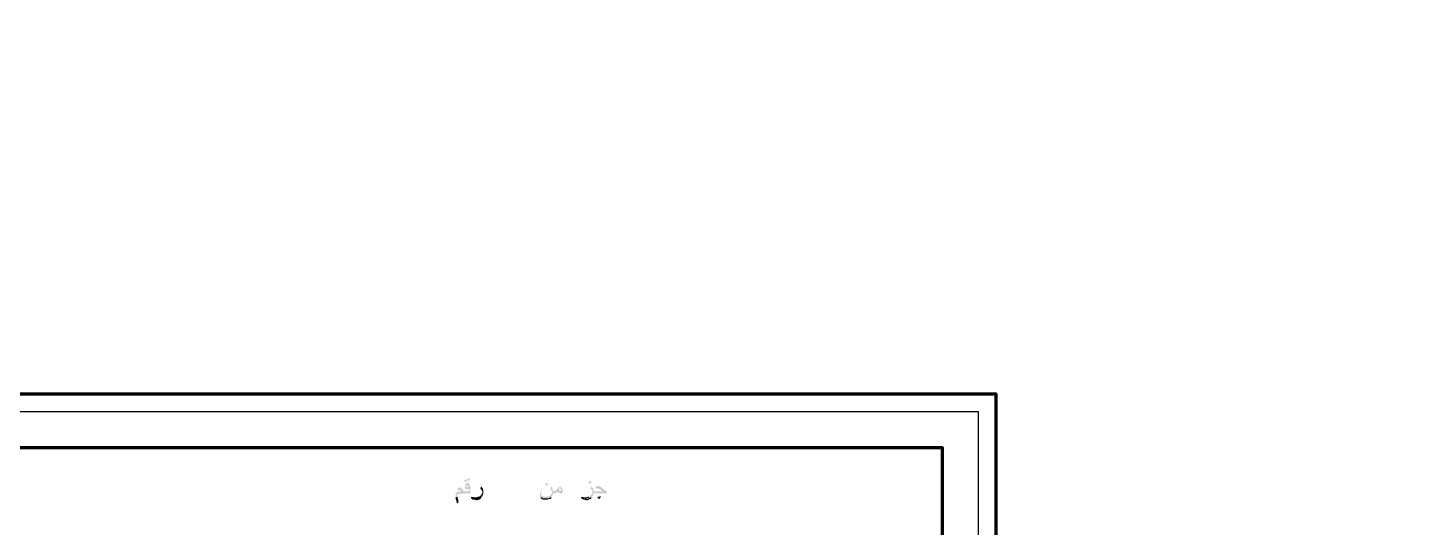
# Model space of a CAD drawing. Header units: inches. Extents: x -279 to 561, y -345 to 342.
# Drawn here: x -195.43 to -181.21, y 44.8 to 49.95 of the extents above; entities that cross this region are included whole.
import ezdxf

# ---------------------------------------------------------------- set-up
doc = ezdxf.new("R2010")
doc.units = ezdxf.units.IN
doc.header["$LTSCALE"] = 0.5
doc.header["$MEASUREMENT"] = 0
doc.layers.add('A-GENM', color=13, linetype='Continuous', lineweight=9)
doc.layers.add('G-ANNO-HLIN', color=5, linetype='Continuous', lineweight=50)
doc.layers.add('CADER', color=7, linetype='Continuous')
doc.layers.add('S-DIM', color=7, linetype='Continuous')
doc.styles.get("Standard").update_dxf_attribs({"font": 'arial.ttf'})
doc.dimstyles.get("Standard").update_dxf_attribs({"dimtxt": 0.18, "dimasz": 0.18, "dimexe": 0.18, "dimexo": 0.0625, "dimgap": 0.09, "dimtad": 0, "dimtih": 1, "dimtoh": 1, "dimzin": 0, "dimdsep": 46, "dimtxsty": 'Standard', "dimcen": 0.09, "dimadec": 0, "dimazin": 0, "dimtfac": 1, "dimtofl": 0, "dimtmove": 0, "dimatfit": 3, "dimfxl": 1, "dimtolj": 1, "dimtzin": 0, "dimarcsym": 0})

# ---------------------------------------------------------------- blocks, each defined once
blk = doc.blocks.new('TGG')
at = {"layer": 'A-GENM'}
h = blk.add_hatch(color=7, dxfattribs=at)
h.paths.add_polyline_path([(-26.896, -73.421), (-26.886, -73.393), (-26.884, -73.369), (-26.886, -73.346), (-26.892, -73.321), (-26.908, -73.268), (-26.913, -73.243), (-26.915, -73.22), (-26.912, -73.208), (-26.902, -73.197), (-26.886, -73.188), (-26.863, -73.181), (-26.818, -73.173), (-26.75, -73.17), (-26.539, -73.17), (-26.539, -73.078), (-26.543, -73.008), (-26.557, -72.947), (-26.57, -72.918), (-26.584, -72.897), (-26.602, -72.884), (-26.621, -72.88), (-26.636, -72.882), (-26.649, -72.89), (-26.661, -72.902), (-26.671, -72.92), (-26.683, -72.96), (-26.688, -73.005), (-26.683, -73.029), (-26.67, -73.047), (-26.652, -73.057), (-26.63, -73.06), (-26.603, -73.056), (-26.577, -73.048), (-26.572, -73.077), (-26.57, -73.107), (-26.727, -73.107), (-26.752, -73.064), (-26.77, -73.041), (-26.787, -73.023), (-26.807, -73.01), (-26.828, -73.005), (-26.842, -73.007), (-26.854, -73.013), (-26.866, -73.022), (-26.879, -73.037), (-26.889, -73.056), (-26.9, -73.083), (-26.884, -73.092), (-26.864, -73.074), (-26.843, -73.068), (-26.826, -73.071), (-26.808, -73.082), (-26.782, -73.107), (-26.835, -73.114), (-26.872, -73.123), (-26.905, -73.137), (-26.928, -73.158), (-26.942, -73.187), (-26.947, -73.226), (-26.932, -73.291), (-26.912, -73.363)], flags=0)
h.paths.add_polyline_path([(-26.628, -72.997), (-26.64, -72.996), (-26.649, -72.99), (-26.655, -72.982), (-26.656, -72.969), (-26.651, -72.95), (-26.644, -72.944), (-26.636, -72.942), (-26.623, -72.947), (-26.61, -72.96), (-26.595, -72.986), (-26.612, -72.994)], flags=0)
h.paths.add_polyline_path([(-26.657, -72.864), (-26.633, -72.815), (-26.686, -72.786), (-26.711, -72.835)], flags=0)
h.paths.add_polyline_path([(-26.579, -72.833), (-26.554, -72.783), (-26.608, -72.754), (-26.633, -72.804)], flags=0)
h = blk.add_hatch(color=7, dxfattribs=at)
h.paths.add_polyline_path([(-24.503, -73.319), (-24.453, -73.317), (-24.41, -73.309), (-24.375, -73.297), (-24.347, -73.28), (-24.327, -73.26), (-24.313, -73.234), (-24.305, -73.203), (-24.302, -73.17), (-24.272, -73.17), (-24.237, -73.168), (-24.212, -73.16), (-24.191, -73.145), (-24.171, -73.123), (-24.144, -73.143), (-24.113, -73.159), (-24.086, -73.167), (-24.062, -73.17), (-24.027, -73.17), (-24.027, -73.11), (-24.032, -73.082), (-24.047, -73.047), (-24.086, -72.982), (-24.11, -72.991), (-24.135, -73.007), (-24.163, -73.03), (-24.202, -73.077), (-24.219, -73.092), (-24.245, -73.103), (-24.274, -73.107), (-24.302, -73.107), (-24.304, -73.064), (-24.309, -73.031), (-24.32, -73.002), (-24.337, -72.974), (-24.365, -73.037), (-24.349, -73.059), (-24.337, -73.084), (-24.328, -73.117), (-24.325, -73.151), (-24.329, -73.176), (-24.341, -73.198), (-24.361, -73.217), (-24.388, -73.233), (-24.415, -73.243), (-24.443, -73.251), (-24.505, -73.256), (-24.555, -73.251), (-24.576, -73.244), (-24.593, -73.235), (-24.606, -73.222), (-24.616, -73.208), (-24.622, -73.191), (-24.624, -73.171), (-24.622, -73.146), (-24.616, -73.12), (-24.604, -73.086), (-24.584, -73.043), (-24.596, -73.037), (-24.621, -73.094), (-24.64, -73.154), (-24.645, -73.184), (-24.647, -73.214), (-24.645, -73.24), (-24.637, -73.262), (-24.625, -73.28), (-24.607, -73.295), (-24.587, -73.306), (-24.563, -73.313), (-24.535, -73.318)], flags=0)
h.paths.add_polyline_path([(-24.069, -73.107), (-24.09, -73.102), (-24.111, -73.091), (-24.13, -73.076), (-24.145, -73.06), (-24.128, -73.036), (-24.116, -73.027), (-24.102, -73.021), (-24.081, -73.058), (-24.066, -73.102)], flags=0)
h.paths.add_polyline_path([(-24.453, -72.958), (-24.427, -72.909), (-24.482, -72.88), (-24.506, -72.929)], flags=0)
h = blk.add_hatch(color=7, dxfattribs=at)
h.paths.add_polyline_path([(-23.365, -73.335), (-23.335, -73.329), (-23.299, -73.31), (-23.26, -73.283), (-23.228, -73.25), (-23.214, -73.23), (-23.203, -73.211), (-23.197, -73.191), (-23.195, -73.17), (-22.826, -73.17), (-22.826, -73.107), (-22.847, -73.107), (-22.868, -73.096), (-22.903, -73.066), (-22.98, -73.001), (-23.025, -72.975), (-23.045, -72.968), (-23.063, -72.966), (-23.096, -72.972), (-23.11, -72.979), (-23.122, -72.989), (-23.138, -73.011), (-23.148, -73.031), (-23.113, -73.029), (-23.085, -73.031), (-23.057, -73.038), (-23.031, -73.049), (-23.003, -73.065), (-22.944, -73.107), (-23.195, -73.107), (-23.195, -73.09), (-23.199, -73.056), (-23.211, -73.025), (-23.229, -73), (-23.254, -72.974), (-23.274, -73.037), (-23.252, -73.061), (-23.236, -73.084), (-23.223, -73.112), (-23.219, -73.139), (-23.221, -73.154), (-23.227, -73.171), (-23.25, -73.206), (-23.284, -73.241), (-23.325, -73.269), (-23.372, -73.289), (-23.396, -73.294), (-23.418, -73.296), (-23.463, -73.29), (-23.511, -73.279), (-23.517, -73.292), (-23.467, -73.311), (-23.417, -73.328), (-23.39, -73.333)], flags=0)
h.paths.add_polyline_path([(-23.025, -73.296), (-22.999, -73.246), (-23.053, -73.217), (-23.078, -73.267), (-23.033, -73.291)], flags=0)
h.paths.add_polyline_path([(-23.276, -72.903), (-23.25, -72.854), (-23.305, -72.825), (-23.329, -72.875)], flags=0)
blk.add_hatch(color=7, dxfattribs=at).paths.add_polyline_path([(-26.363, -73.335), (-26.333, -73.329), (-26.297, -73.31), (-26.255, -73.28), (-26.226, -73.25), (-26.212, -73.23), (-26.201, -73.211), (-26.195, -73.191), (-26.193, -73.173), (-26.193, -73.09), (-26.197, -73.056), (-26.209, -73.025), (-26.227, -73), (-26.252, -72.974), (-26.272, -73.037), (-26.25, -73.061), (-26.234, -73.084), (-26.221, -73.112), (-26.217, -73.139), (-26.219, -73.154), (-26.225, -73.171), (-26.248, -73.206), (-26.282, -73.241), (-26.323, -73.269), (-26.37, -73.289), (-26.394, -73.294), (-26.416, -73.296), (-26.461, -73.29), (-26.509, -73.279), (-26.515, -73.292), (-26.465, -73.311), (-26.415, -73.328), (-26.388, -73.333)], flags=0)
at = {"layer": 'A-GENM', "color": 7}
for p, q in [((-26.935, -73.28), (-26.912, -73.363)), ((-26.892, -73.321), (-26.908, -73.268)), ((-26.509, -73.279), (-26.515, -73.292)), ((-26.515, -73.292), (-26.465, -73.311)), ((-26.461, -73.29), (-26.509, -73.279)), ((-26.416, -73.296), (-26.461, -73.29)), ((-26.394, -73.294), (-26.416, -73.296)), ((-26.37, -73.289), (-26.394, -73.294)), ((-26.323, -73.269), (-26.37, -73.289)), ((-26.297, -73.31), (-26.258, -73.283)), ((-24.625, -73.28), (-24.607, -73.295)), ((-24.607, -73.295), (-24.587, -73.306)), ((-24.587, -73.306), (-24.563, -73.313)), ((-24.41, -73.309), (-24.375, -73.297)), ((-24.375, -73.297), (-24.347, -73.28)), ((-23.511, -73.279), (-23.517, -73.292)), ((-23.517, -73.292), (-23.467, -73.311)), ((-23.463, -73.29), (-23.511, -73.279)), ((-23.418, -73.296), (-23.463, -73.29)), ((-23.396, -73.294), (-23.418, -73.296)), ((-23.372, -73.289), (-23.396, -73.294)), ((-23.325, -73.269), (-23.372, -73.289)), ((-23.299, -73.31), (-23.26, -73.283)), ((-23.078, -73.267), (-23.025, -73.296)), ((-23.025, -73.296), (-22.999, -73.246)), ((-26.912, -73.363), (-26.896, -73.421)), ((-26.896, -73.421), (-26.886, -73.393)), ((-26.886, -73.346), (-26.892, -73.321)), ((-26.884, -73.369), (-26.886, -73.346)), ((-26.886, -73.393), (-26.884, -73.369)), ((-26.465, -73.311), (-26.415, -73.328)), ((-26.415, -73.328), (-26.388, -73.333)), ((-26.388, -73.333), (-26.363, -73.335)), ((-26.363, -73.335), (-26.333, -73.329)), ((-26.333, -73.329), (-26.297, -73.31)), ((-24.563, -73.313), (-24.535, -73.318)), ((-24.535, -73.318), (-24.503, -73.319)), ((-24.503, -73.319), (-24.453, -73.317)), ((-24.453, -73.317), (-24.41, -73.309)), ((-23.467, -73.311), (-23.417, -73.328)), ((-23.417, -73.328), (-23.39, -73.333)), ((-23.39, -73.333), (-23.365, -73.335)), ((-23.365, -73.335), (-23.335, -73.329)), ((-23.335, -73.329), (-23.299, -73.31))]:
    blk.add_line(p, q, dxfattribs=at)
blk = doc.blocks.new('*D1071')
at = {"color": 0, "linetype": 'ByBlock', "lineweight": -2, "transparency": 16777216}
for p, q in [((558.652, 342.279), (558.652, 342.473)), ((560.652, 342.279), (560.652, 342.473)), ((558.832, 342.293), (559.172, 342.293)), ((560.472, 342.293), (560.132, 342.293))]:
    blk.add_line(p, q, dxfattribs=at)
at = {"color": 0, "linetype": 'ByBlock', "transparency": 16777216}
for points in [[(558.832, 342.323), (558.832, 342.263), (558.652, 342.293)], [(560.472, 342.323), (560.472, 342.263), (560.652, 342.293)]]:
    blk.add_solid(points, dxfattribs=at)
at = {"layer": 'Defpoints', "color": 0, "linetype": 'ByBlock', "transparency": 16777216}
for p in [(560.652, 342.293), (558.652, 342.216), (560.652, 342.216)]:
    blk.add_point(p, dxfattribs=at)
at = {"layer": 'Defpoints', "color": 0, "ltscale": 0.5, "transparency": 16777216}
for p in [(-209.5, -305.36), (-209.5, -305.81), (-209.5, -305.81)]:
    blk.add_point(p, dxfattribs=at)
at = {"layer": 'S-DIM', "color": 0, "lineweight": -2, "ltscale": 0.5, "transparency": 16777216}
for p, q in [((-209.5, -305.18), (-209.5, -305)), ((-209.563, -305.36), (-209.68, -305.36)), ((-209.563, -305.81), (-209.68, -305.81)), ((-209.5, -305.99), (-209.5, -306.17))]:
    blk.add_line(p, q, dxfattribs=at)
at = {"layer": 'S-DIM', "color": 0, "ltscale": 0.5, "transparency": 16777216}
for points in [[(-209.53, -305.18), (-209.47, -305.18), (-209.5, -305.36)], [(-209.53, -305.99), (-209.47, -305.99), (-209.5, -305.81)]]:
    blk.add_solid(points, dxfattribs=at)
at = {"color": 0, "linetype": 'ByBlock', "transparency": 16777216, "insert": (559.652, 342.293), "char_height": 0.18, "attachment_point": 5}
blk.add_mtext('\\A1;2.0000', dxfattribs=at)
at = {"layer": 'S-DIM', "color": 0, "ltscale": 0.5, "transparency": 16777216, "insert": (-209.5, -305.585), "char_height": 0.18, "attachment_point": 5}
blk.add_mtext('\\A1;0.45', dxfattribs=at)

msp = doc.modelspace()

# ---------------------------------------------------------------- linework, layer by layer
at = {"layer": 'CADER', "lineweight": 18}
for points in [[(-209.177, 46.18), (-185.468, 46.18), (-185.468, 30.407), (-209.177, 30.407)], [(-208.996, 45.999), (-185.648, 45.999), (-185.648, 30.587), (-208.996, 30.587)]]:
    msp.add_lwpolyline(points, close=True, dxfattribs=at)
at = {"layer": 'G-ANNO-HLIN', "color": 0}
for points in [[(-209.177, 46.18), (-185.468, 46.18), (-185.468, 30.407), (-209.177, 30.407)], [(-208.624, 45.627), (-186.021, 45.627), (-186.021, 30.96), (-208.624, 30.96)]]:
    msp.add_lwpolyline(points, close=True, dxfattribs=at)

# ---------------------------------------------------------------- block references
at = {"xscale": 0.3782168633388276, "yscale": 0.3782168633388276, "zscale": 0.3782168633388276}
msp.add_blockref('TGG', (-180.836, 72.828), dxfattribs=at)

# ---------------------------------------------------------------- dimensions: what is measured, and where the dimension line sits
at = {"layer": 'S-DIM', "ltscale": 0.5}
dim = msp.add_linear_dim(base=(-209.5, -305.81), p1=(-209.5, -305.36), p2=(-209.5, -305.81), angle=90, dimstyle='Standard', dxfattribs=at)
dim.commit()
dim.dimension.update_dxf_attribs({"geometry": '*D1071', "text_midpoint": (-209.5, -305.585)})

doc.saveas('drawing.dxf')
